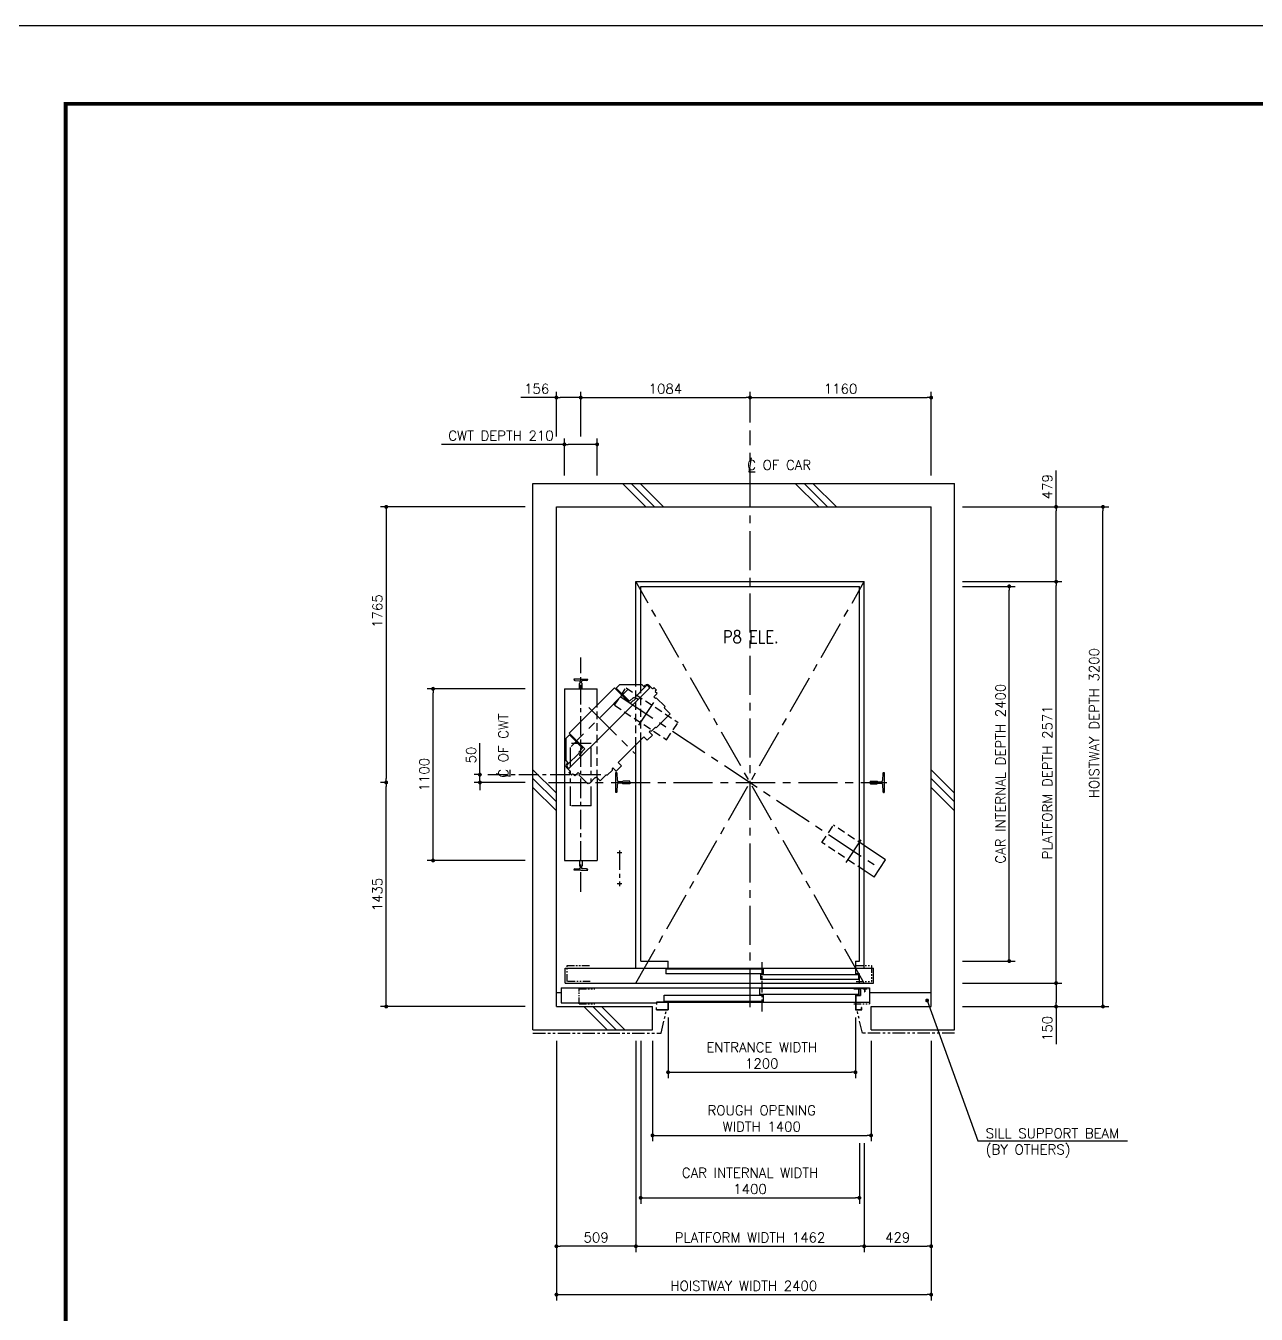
# Model space of a CAD drawing. Header units: millimetres. Extents: x -106996 to 276536, y -21995 to 37993.
# Drawn here: x 244 to 8124, y -8251 to 0 of the extents above; entities that cross this region are included whole.
import ezdxf

# ---------------------------------------------------------------- set-up
doc = ezdxf.new("R2010")
doc.units = ezdxf.units.MM
doc.header["$LTSCALE"] = 100
for name, pattern in [('CENTERX2', [4, 2.5, -0.5, 0.5, -0.5]), ('DASHED', [0.75, 0.5, -0.25]), ('PHANTOM', [2.5, 1.25, -0.25, 0.25, -0.25, 0.25, -0.25]), ('PHANTOM2', [31.75, 15.875, -3.175, 3.175, -3.175, 3.175, -3.175])]:
    doc.linetypes.add(name, pattern=pattern)
doc.layers.get('0').update_dxf_attribs({"color": 3})
for name, color, linetype in [('BUILDING', 3, 'Continuous'), ('CAR', 6, 'Continuous'), ('CENTER-LINE', 7, 'CENTERX2'), ('CWT', 1, 'Continuous'), ('DIM', 2, 'Continuous'), ('DOOR', 7, 'Continuous'), ('FRAME', 5, 'Continuous'), ('OTHERS', 4, 'Continuous'), ('TEXT', 7, 'Continuous'), ('TRACTION-MACHINE', 2, 'Continuous'), ('W-DASHED-LINE', 111, 'PHANTOM2')]:
    doc.layers.add(name, color=color, linetype=linetype)
doc.styles.add('F1', font='romant.shx', dxfattribs={"width": 0.85})
doc.styles.get("Standard").update_dxf_attribs({"font": 'romans.shx', "bigfont": 'bigfont.shx'})
doc.dimstyles.new('1-50IN', dxfattribs={"dimscale": 25, "dimtxt": 2.5, "dimasz": 1, "dimexe": 1.5, "dimexo": 2, "dimgap": 1, "dimtad": 3, "dimdsep": 46, "dimtxsty": 'Standard', "dimblk1": 'DOT', "dimblk2": 'DOT', "dimsah": 1, "dimcen": 0.09, "dimclrd": 256, "dimclre": 256, "dimclrt": 256, "dimadec": 0, "dimazin": 0, "dimtfac": 1, "dimtmove": 0, "dimatfit": 3, "dimldrblk": 'DOT', "dimfxl": 0, "dimtolj": 1, "dimtzin": 0, "dimarcsym": 0})

# ---------------------------------------------------------------- blocks, each defined once
blk = doc.blocks.new('DOOR_2S_JJ1200W')
at = {"layer": 'CAR'}
for p, q in [((-1200, -45), (-1200, 0)), ((0, 0), (0, -45))]:
    blk.add_line(p, q, dxfattribs=at)
at = {"layer": 'CENTER-LINE', "ltscale": 0.3}
blk.add_line((-600, -6.9), (-600, -324.4), dxfattribs=at)
at = {"layer": 'DOOR'}
for p, q in [((-1860, -45), (115, -45)), ((-1860, -141), (-1860, -45)), ((-1215, -49), (-590, -49)), ((-1215, -49), (-1215, -81)), ((-1215, -49), (-1215, -81)), ((-590, -81), (-1215, -81)), ((-590, -49), (-590, -81)), ((0, -45), (0, -81)), ((25, -81), (0, -81)), ((25, -141), (25, -81)), ((115, -141), (115, -45)), ((-1860, -141), (115, -141)), ((-605, -85), (20, -85)), ((-605, -117), (-605, -85)), ((20, -117), (-605, -117)), ((20, -85), (20, -117)), ((-1885, -171), (-1885, -267)), ((-1885, -171), (90, -171)), ((-1225, -218), (-590, -218)), ((-1225, -258), (-1225, -218)), ((-615, -174), (-615, -214)), ((-615, -174), (20, -174)), ((20, -214), (-615, -214)), ((-590, -218), (-590, -258)), ((20, -174), (20, -214)), ((90, -171), (90, -262)), ((-1885, -267), (-1275, -267)), ((-590, -258), (-1225, -258)), ((-1200, -262), (60, -262)), ((-1200, -262), (90, -262))]:
    blk.add_line(p, q, dxfattribs=at)
at = {"layer": 'OTHERS'}
for p, q in [((0, -218), (30, -218)), ((0, -218), (0, -312)), ((1.6, -219.6), (31.6, -219.6)), ((1.6, -219.6), (1.6, -310.4)), ((30, -171), (30, -218)), ((30, -171), (60, -171)), ((31.6, -172.6), (31.6, -219.6)), ((31.6, -172.6), (58.4, -172.6)), ((58.4, -172.6), (58.4, -196)), ((58.4, -196), (60, -196)), ((60, -171), (60, -196)), ((-1275, -262), (-1275, -277)), ((-1275, -262), (-1200, -262)), ((-1273.4, -277), (-1275, -277)), ((-1275, -312), (-1275, -297)), ((-1273.4, -297), (-1275, -297)), ((-1275, -312), (-1200, -312)), ((-1275, -312), (-1200, -312)), ((-1200, -262), (-1274.8, -262)), ((-1273.4, -263.6), (-1273.4, -277)), ((-1201.6, -263.6), (-1273.4, -263.6)), ((-1273.4, -310.4), (-1273.4, -297)), ((-1273.4, -310.4), (-1201.6, -310.4)), ((-1201.6, -263.6), (-1201.6, -310.4)), ((-1200, -262), (-1200, -312)), ((0, -312), (40, -312)), ((1.6, -310.4), (38.4, -310.4)), ((38.4, -310.4), (38.4, -297)), ((40, -297), (38.4, -297)), ((40, -312), (40, -297)), ((40, -312), (40, -310.4))]:
    blk.add_line(p, q, dxfattribs=at)
at = {"layer": 'W-DASHED-LINE', "ltscale": 0.03}
for p, q in [((-1847, -27.5), (-1699, -27.5)), ((-1847, -131), (-1847, -27.5)), ((5, -27.5), (102, -27.5)), ((102, -27.5), (102, -131)), ((-1699, -131), (-1847, -131)), ((5, -131), (102, -131)), ((-1770, -178), (-1668.5, -178)), ((-10, -178), (90, -178)), ((-1770, -273), (-1668.5, -273)), ((-10, -273), (90, -273))]:
    blk.add_line(p, q, dxfattribs=at)
at = {"layer": 'W-DASHED-LINE', "ltscale": 0.025}
for p, q in [((-1770, -273), (-1770, -178)), ((90, -178), (90, -273))]:
    blk.add_line(p, q, dxfattribs=at)
blk = doc.blocks.new('RAIL3')
at = {"layer": 'OTHERS'}
for p, q in [((-84.8, 63.5), (-88.9, 63.5)), ((-88.9, -63.5), (-88.9, 63.5)), ((-78.2, 11.6), (-80.8, 59.7)), ((-49.1, 5), (-71.2, 5)), ((-0.8, 7.9), (-44.5, 7.9)), ((0, 7.1), (-0.8, 7.9)), ((0, -7.1), (0, 7.1)), ((0, -7.1), (0, 7.1)), ((-84.8, -63.5), (-88.9, -63.5)), ((-80.8, -59.7), (-78.2, -11.6)), ((-49.1, -5), (-71.2, -5)), ((-29.9, -7.9), (-44.5, -7.9)), ((-0.8, -7.9), (-29.9, -7.9)), ((0, -7.1), (-0.8, -7.9))]:
    blk.add_line(p, q, dxfattribs=at)
for centre, radius, start, end in [((-84.8, 59.5), 4, 3.13101, 90), ((-71.2, 12), 7, 183.13101, 270), ((-49.1, 10), 5, 270, 325.29289), ((-49.1, 10), 5, 325.29289, 335.66947), ((-84.8, -59.5), 4, 270, 356.86899), ((-71.2, -12), 7, 90, 176.86899), ((-49.1, -10), 5, 24.33053, 90)]:
    blk.add_arc(centre, radius, start, end, dxfattribs=at)
blk = doc.blocks.new('GOV')
at = {"layer": 'OTHERS', "linetype": 'CENTERX2', "ltscale": 0.5}
for p, q in [((15, 0), (-15, 0)), ((0, 15), (0, -215)), ((15, -200), (-15, -200))]:
    blk.add_line(p, q, dxfattribs=at)
for centre in [(0, 0), (0, -200)]:
    blk.add_circle(centre, 3, dxfattribs=at)
blk = doc.blocks.new('CWT_A02_L')
at = {"layer": 'CWT', "linetype": 'Continuous'}
for p, q in [((-105, 550), (-105, -550)), ((-105, 550), (105, 550)), ((105, -19.6), (105, -550)), ((-105, -550), (105, -550))]:
    blk.add_line(p, q, dxfattribs=at)
at = {"layer": 'CWT'}
blk.add_line((105, 446), (105, 550), dxfattribs=at)
at = {"layer": 'CWT', "linetype": 'DASHED'}
blk.add_line((104.9, -19.5), (105, 446), dxfattribs=at)
at = {"layer": 'CWT', "linetype": 'PHANTOM'}
for p, q in [((-66.5, -200), (-66.5, 200)), ((66.5, 200), (-66.5, 200)), ((66.5, -200), (66.5, 200)), ((66.5, -200), (-66.5, -200))]:
    blk.add_line(p, q, dxfattribs=at)
at = {"layer": 'OTHERS'}
for p, q in [((0, 612), (-44.5, 612)), ((-44.5, 612), (-44.5, 611.5)), ((-37.1, 603.5), (-8.6, 601.3)), ((-7.9, 583.4), (-4, 587.3)), ((-7.9, 551), (-7.9, 583.4)), ((-4, 587.3), (-4, 596.3)), ((0, 612), (44.5, 612)), ((4, 587.3), (4, 596.3)), ((7.9, 583.4), (4, 587.3)), ((7.9, 551), (7.9, 583.4)), ((37.1, 603.5), (8.6, 601.3)), ((44.5, 612), (44.5, 611.5)), ((-7.9, 551), (-6.9, 550)), ((0, 550), (-6.9, 550)), ((0, 550), (6.9, 550)), ((7.9, 551), (6.9, 550)), ((-7.9, -551), (-6.9, -550)), ((-7.9, -551), (-7.9, -583.4)), ((0, -550), (-6.9, -550)), ((0, -550), (6.9, -550)), ((7.9, -551), (6.9, -550)), ((7.9, -551), (7.9, -583.4)), ((-44.5, -612), (-44.5, -611.5)), ((0, -612), (-44.5, -612)), ((-37.1, -603.5), (-8.6, -601.3)), ((-7.9, -583.4), (-4, -587.3)), ((-4, -587.3), (-4, -596.3)), ((0, -612), (44.5, -612)), ((7.9, -583.4), (4, -587.3)), ((4, -587.3), (4, -596.3)), ((37.1, -603.5), (8.6, -601.3)), ((44.5, -612), (44.5, -611.5))]:
    blk.add_line(p, q, dxfattribs=at)
for centre, radius, start, end in [((-36.5, 611.5), 8, 180, 265.48231), ((-9, 596.3), 5, 0, 85.48231), ((9, 596.3), 5, 94.51769, 180), ((36.5, 611.5), 8, 274.51769, 0), ((-36.5, -611.5), 8, 94.51769, 180), ((-9, -596.3), 5, 274.51769, 0), ((9, -596.3), 5, 180, 265.48231), ((36.5, -611.5), 8, 0, 85.48231)]:
    blk.add_arc(centre, radius, start, end, dxfattribs=at)
at = {"layer": 'TRACTION-MACHINE'}
for p, q in [((215.2, 556.2), (-74.7, 266.3)), ((183.7, 297.7), (442.9, 556.9)), ((215.2, 556.2), (316.3, 455.1)), ((250, 577.6), (226.8, 554.4)), ((311.7, 469.6), (226.8, 554.4)), ((250, 577.6), (391.4, 577.6)), ((341, 490.4), (418.8, 568.2)), ((391.4, 577.6), (405.6, 563.4)), ((405.6, 563.4), (414.6, 572.4)), ((442.9, 556.9), (431.5, 568.2)), ((458.4, 549.8), (435.8, 572.4)), ((458.4, 549.8), (460, 551.4)), ((461.6, 549.8), (460, 551.4)), ((461.6, 549.8), (463.7, 552)), ((468.5, 557), (463.6, 552.1)), ((463.7, 552), (463.6, 552.1)), ((488.8, 519.4), (467.3, 497.8)), ((467.3, 497.8), (477.9, 487.2)), ((470.6, 556.5), (468.5, 557)), ((470.6, 556.5), (483.4, 543.6)), ((476.8, 534.6), (479, 536.8)), ((478.4, 533.1), (476.8, 534.6)), ((476.8, 531.4), (478.4, 533.1)), ((488.8, 519.4), (476.8, 531.4)), ((479.1, 536.6), (479, 536.8)), ((484, 541.5), (479.1, 536.6)), ((483.4, 543.6), (484, 541.5)), ((311.7, 469.6), (336.8, 494.7)), ((316.3, 455.1), (336.1, 474.9)), ((336.1, 474.9), (338.2, 472.7)), ((341, 490.4), (336.8, 494.7)), ((355.2, 489.7), (338.2, 472.7)), ((355.2, 489.7), (356.6, 489.7)), ((356.6, 489.7), (366.1, 480.2)), ((477.9, 487.2), (483.5, 492.9)), ((483.5, 492.9), (540.1, 436.3)), ((534.4, 430.7), (540.1, 436.3)), ((534.4, 430.7), (538.7, 426.4)), ((538.7, 426.4), (537, 424.8)), ((571.9, 389.9), (537, 424.8)), ((571.9, 389.9), (482.4, 300.4)), ((-73, 254.6), (-96.1, 231.4)), ((183.7, 297.7), (-75.5, 38.6)), ((-74.7, 266.3), (26.4, 165.1)), ((-73, 254.6), (11.9, 169.7)), ((459.5, 253.9), (425.5, 219.9)), ((444.6, 281.5), (438.3, 275.1)), ((438.3, 275.1), (459.5, 253.9)), ((444.6, 281.5), (454.5, 281.5)), ((477.9, 304.9), (454.5, 281.5)), ((477.9, 304.9), (482.4, 300.4)), ((-96.1, 231.4), (-96.1, 90)), ((11.9, 169.7), (-13.2, 144.6)), ((26.4, 165.1), (6.6, 145.3)), ((404.3, 241.2), (240.3, 77.1)), ((404.3, 241.2), (425.5, 219.9)), ((-96.1, 90), (-82, 75.9)), ((-9, 140.4), (-86.8, 62.6)), ((-9, 140.4), (-13.2, 144.6)), ((-8.3, 126.3), (8.7, 143.2)), ((-8.3, 126.3), (-8.3, 124.8)), ((-8.3, 124.8), (1.3, 115.3)), ((6.6, 145.3), (8.7, 143.2)), ((-82, 75.9), (-91, 66.9)), ((-68.4, 23), (-91, 45.6)), ((-75.5, 38.6), (-86.8, 49.9)), ((-75.6, 12.9), (-70.7, 17.8)), ((-75, 10.9), (-75.6, 12.9)), ((-75, 10.9), (-62.2, -2)), ((-70.5, 17.7), (-70.7, 17.8)), ((-68.4, 19.8), (-70.5, 17.7)), ((-68.4, 23), (-70, 21.4)), ((-68.4, 19.8), (-70, 21.4)), ((-60.1, -2.6), (-55.2, 2.3)), ((-53.2, 4.6), (-55.3, 2.5)), ((-51.6, 3), (-53.2, 4.6)), ((-50, 4.6), (-51.6, 3)), ((-38, -7.4), (-50, 4.6)), ((-38, -7.4), (-16.4, 14.2)), ((-16.4, 14.2), (-5.8, 3.6)), ((-5.8, 3.6), (-11.5, -2.1)), ((200, 26.9), (171.7, -1.4)), ((206.3, 43.2), (200, 36.8)), ((200, 36.8), (200, 26.9)), ((206.3, 43.2), (227.5, 22)), ((261.5, 55.9), (227.5, 22)), ((240.3, 77.1), (261.5, 55.9)), ((-62.2, -2), (-60.1, -2.6)), ((45.1, -58.7), (-11.5, -2.1)), ((50.8, -53), (45.1, -58.7)), ((50.8, -53), (55, -57.2)), ((55, -57.2), (93.2, -19)), ((92.8, -19.5), (93.2, -19)), ((93.2, -19), (93.7, -18.6)), ((93.7, -18.6), (94.3, -18.3)), ((94.3, -18.3), (94.8, -18)), ((94.8, -18), (95.4, -17.7)), ((95.4, -17.7), (96, -17.4)), ((96, -17.4), (96.6, -17.2)), ((96.6, -17.2), (97.3, -17.1)), ((97.3, -17.1), (97.9, -17)), ((97.9, -17), (98.6, -17)), ((98.6, -17), (99.2, -17)), ((99.2, -17), (99.9, -17)), ((99.9, -17), (100.5, -17.1)), ((100.5, -17.1), (101.1, -17.3)), ((101.1, -17.3), (101.7, -17.5)), ((101.7, -17.5), (102.3, -17.7)), ((102.3, -17.7), (102.9, -18)), ((102.9, -18), (103.5, -18.3)), ((103.5, -18.3), (104, -18.7)), ((104, -18.7), (104.5, -19.1)), ((104.5, -19.1), (104.9, -19.5)), ((104.9, -19.5), (124.3, -38.9)), ((161.8, -1.4), (124.3, -38.9)), ((161.8, -1.4), (171.7, -1.4))]:
    blk.add_line(p, q, dxfattribs=at)
at = {"layer": 'TRACTION-MACHINE', "linetype": 'CENTERX2'}
for p, q in [((300, 543.5), (-62, 181.4)), ((51.3, 430.2), (345.3, 136.1))]:
    blk.add_line(p, q, dxfattribs=at)
at = {"layer": 'TRACTION-MACHINE'}
for centre, radius, start, end in [((425.2, 561.8), 15, 45, 135), ((425.2, 561.8), 9, 45, 135), ((-80.4, 56.3), 15, 135, 225), ((-80.4, 56.3), 9, 135, 225)]:
    blk.add_arc(centre, radius, start, end, dxfattribs=at)
blk = doc.blocks.new('CL_CAR')
at = {"layer": 'DIM'}
for p, q in [((7.8, 89), (-7.8, 0)), ((-7.8, 0), (32, 0))]:
    blk.add_line(p, q, dxfattribs=at)
at = {"layer": 'DIM', "insert": (-18.6, 12.6), "char_height": 62.5, "attachment_point": 7}
blk.add_mtext('C OF CAR', dxfattribs=at)
blk = doc.blocks.new('CL_CWT')
at = {"layer": 'DIM'}
for p, q in [((-89, 6.7), (0, -9)), ((0, -9), (0, 30.9))]:
    blk.add_line(p, q, dxfattribs=at)
at = {"layer": 'DIM', "insert": (-12.6, -19.8), "char_height": 62.5, "attachment_point": 7, "rotation": 90}
blk.add_mtext('C OF CWT', dxfattribs=at)
blk = doc.blocks.new('_DOT')
at = {"color": 0, "linetype": 'ByBlock'}
blk.add_line((-0.5, 0), (-1, 0), dxfattribs=at)
at = {"color": 0, "linetype": 'ByBlock', "const_width": 0.5}
blk.add_lwpolyline([(-0.25, 0, 1), (0.25, 0, 1)], format="xyb", close=True, dxfattribs=at)
blk = doc.blocks.new('*D193')
at = {"layer": 'DEFPOINTS', "color": 0, "transparency": 16777216}
for p in [(4357.5, -6301.9), (5557.5, -6301.9), (5557.5, -6701.9)]:
    blk.add_point(p, dxfattribs=at)
at = {"layer": 'DIM', "lineweight": -2, "transparency": 16777216}
for p, q in [((4357.5, -6351.9), (4357.5, -6739.4)), ((5557.5, -6351.9), (5557.5, -6739.4)), ((4382.5, -6701.9), (5532.5, -6701.9))]:
    blk.add_line(p, q, dxfattribs=at)
at = {"layer": 'DIM', "lineweight": -2, "transparency": 16777216, "xscale": 25, "yscale": 25, "zscale": 25, "rotation": 180}
blk.add_blockref('_DOT', (4357.5, -6701.9), dxfattribs=at)
at = {"layer": 'DIM', "lineweight": -2, "transparency": 16777216, "xscale": 25, "yscale": 25, "zscale": 25}
blk.add_blockref('_DOT', (5557.5, -6701.9), dxfattribs=at)
at = {"layer": 'DIM', "transparency": 16777216, "insert": (4957.5, -6593.6), "char_height": 62.5, "attachment_point": 5}
blk.add_mtext('\\A1;ENTRANCE WIDTH\\P1200', dxfattribs=at)
blk = doc.blocks.new('*D194')
at = {"layer": 'DEFPOINTS', "color": 0, "transparency": 16777216}
for p in [(4257.5, -6450.9), (5657.5, -6450.9), (5657.5, -7105.9)]:
    blk.add_point(p, dxfattribs=at)
at = {"layer": 'DIM', "lineweight": -2, "transparency": 16777216}
for p, q in [((4257.5, -6500.9), (4257.5, -7143.4)), ((5657.5, -6500.9), (5657.5, -7143.4)), ((4282.5, -7105.9), (5632.5, -7105.9))]:
    blk.add_line(p, q, dxfattribs=at)
at = {"layer": 'DIM', "lineweight": -2, "transparency": 16777216, "xscale": 25, "yscale": 25, "zscale": 25, "rotation": 180}
blk.add_blockref('_DOT', (4257.5, -7105.9), dxfattribs=at)
at = {"layer": 'DIM', "lineweight": -2, "transparency": 16777216, "xscale": 25, "yscale": 25, "zscale": 25}
blk.add_blockref('_DOT', (5657.5, -7105.9), dxfattribs=at)
at = {"layer": 'DIM', "transparency": 16777216, "insert": (4957.5, -6997.6), "char_height": 62.5, "attachment_point": 5}
blk.add_mtext('\\A1;ROUGH OPENING\\PWIDTH 1400', dxfattribs=at)
blk = doc.blocks.new('*D195')
at = {"layer": 'DEFPOINTS', "color": 0, "transparency": 16777216}
for p in [(4182.5, -6450.9), (5582.5, -7105.9), (5582.5, -7505.9)]:
    blk.add_point(p, dxfattribs=at)
at = {"layer": 'DIM', "lineweight": -2, "transparency": 16777216}
for p, q in [((4182.5, -6500.9), (4182.5, -7543.4)), ((5582.5, -7155.9), (5582.5, -7543.4)), ((4207.5, -7505.9), (5557.5, -7505.9))]:
    blk.add_line(p, q, dxfattribs=at)
at = {"layer": 'DIM', "lineweight": -2, "transparency": 16777216, "xscale": 25, "yscale": 25, "zscale": 25, "rotation": 180}
blk.add_blockref('_DOT', (4182.5, -7505.9), dxfattribs=at)
at = {"layer": 'DIM', "lineweight": -2, "transparency": 16777216, "xscale": 25, "yscale": 25, "zscale": 25}
blk.add_blockref('_DOT', (5582.5, -7505.9), dxfattribs=at)
at = {"layer": 'DIM', "transparency": 16777216, "insert": (4882.5, -7397.6), "char_height": 62.5, "attachment_point": 5}
blk.add_mtext('\\A1;CAR INTERNAL WIDTH\\P1400', dxfattribs=at)
blk = doc.blocks.new('*D196')
at = {"layer": 'DEFPOINTS', "color": 0, "transparency": 16777216}
for p in [(4151.5, -6450.9), (5613.5, -7105.9), (5613.5, -7815.9)]:
    blk.add_point(p, dxfattribs=at)
at = {"layer": 'DIM', "lineweight": -2, "transparency": 16777216}
for p, q in [((4151.5, -6500.9), (4151.5, -7853.4)), ((5613.5, -7155.9), (5613.5, -7853.4)), ((4176.5, -7815.9), (5588.5, -7815.9))]:
    blk.add_line(p, q, dxfattribs=at)
at = {"layer": 'DIM', "lineweight": -2, "transparency": 16777216, "xscale": 25, "yscale": 25, "zscale": 25, "rotation": 180}
blk.add_blockref('_DOT', (4151.5, -7815.9), dxfattribs=at)
at = {"layer": 'DIM', "lineweight": -2, "transparency": 16777216, "xscale": 25, "yscale": 25, "zscale": 25}
blk.add_blockref('_DOT', (5613.5, -7815.9), dxfattribs=at)
at = {"layer": 'DIM', "transparency": 16777216, "insert": (4882.5, -7759.7), "char_height": 62.5, "attachment_point": 5}
blk.add_mtext('\\A1;PLATFORM WIDTH 1462', dxfattribs=at)
blk = doc.blocks.new('*D197')
at = {"layer": 'DEFPOINTS', "color": 0, "transparency": 16777216}
for p in [(3642.5, -6450.9), (6042.5, -6450.9), (6042.5, -8125.9)]:
    blk.add_point(p, dxfattribs=at)
at = {"layer": 'DIM', "lineweight": -2, "transparency": 16777216}
for p, q in [((3642.5, -6500.9), (3642.5, -8163.4)), ((6042.5, -6500.9), (6042.5, -8163.4)), ((3667.5, -8125.9), (6017.5, -8125.9))]:
    blk.add_line(p, q, dxfattribs=at)
at = {"layer": 'DIM', "lineweight": -2, "transparency": 16777216, "xscale": 25, "yscale": 25, "zscale": 25, "rotation": 180}
blk.add_blockref('_DOT', (3642.5, -8125.9), dxfattribs=at)
at = {"layer": 'DIM', "lineweight": -2, "transparency": 16777216, "xscale": 25, "yscale": 25, "zscale": 25}
blk.add_blockref('_DOT', (6042.5, -8125.9), dxfattribs=at)
at = {"layer": 'DIM', "transparency": 16777216, "insert": (4842.5, -8069.7), "char_height": 62.5, "attachment_point": 5}
blk.add_mtext('\\A1;HOISTWAY WIDTH 2400', dxfattribs=at)
blk = doc.blocks.new('*D198')
at = {"layer": 'DEFPOINTS', "color": 0, "transparency": 16777216}
for p in [(3642.5, -6450.9), (4151.5, -6450.9), (3642.5, -7815.9)]:
    blk.add_point(p, dxfattribs=at)
at = {"layer": 'DIM', "lineweight": -2, "transparency": 16777216}
for p, q in [((3642.5, -6500.9), (3642.5, -7853.4)), ((4151.5, -6500.9), (4151.5, -7853.4)), ((4126.5, -7815.9), (3667.5, -7815.9))]:
    blk.add_line(p, q, dxfattribs=at)
at = {"layer": 'DIM', "lineweight": -2, "transparency": 16777216, "xscale": 25, "yscale": 25, "zscale": 25, "rotation": 180}
blk.add_blockref('_DOT', (3642.5, -7815.9), dxfattribs=at)
at = {"layer": 'DIM', "lineweight": -2, "transparency": 16777216, "xscale": 25, "yscale": 25, "zscale": 25}
blk.add_blockref('_DOT', (4151.5, -7815.9), dxfattribs=at)
at = {"layer": 'DIM', "transparency": 16777216, "insert": (3897, -7759.7), "char_height": 62.5, "attachment_point": 5}
blk.add_mtext('\\A1;509', dxfattribs=at)
blk = doc.blocks.new('*D199')
at = {"layer": 'DEFPOINTS', "color": 0, "transparency": 16777216}
for p in [(6042.5, -6450.9), (5613.5, -7105.9), (6042.5, -7815.9)]:
    blk.add_point(p, dxfattribs=at)
at = {"layer": 'DIM', "lineweight": -2, "transparency": 16777216}
for p, q in [((6042.5, -6500.9), (6042.5, -7853.4)), ((5613.5, -7155.9), (5613.5, -7853.4)), ((5638.5, -7815.9), (6017.5, -7815.9))]:
    blk.add_line(p, q, dxfattribs=at)
at = {"layer": 'DIM', "lineweight": -2, "transparency": 16777216, "xscale": 25, "yscale": 25, "zscale": 25, "rotation": 180}
blk.add_blockref('_DOT', (5613.5, -7815.9), dxfattribs=at)
at = {"layer": 'DIM', "lineweight": -2, "transparency": 16777216, "xscale": 25, "yscale": 25, "zscale": 25}
blk.add_blockref('_DOT', (6042.5, -7815.9), dxfattribs=at)
at = {"layer": 'DIM', "transparency": 16777216, "insert": (5828, -7759.7), "char_height": 62.5, "attachment_point": 5}
blk.add_mtext('\\A1;429', dxfattribs=at)
blk = doc.blocks.new('*D200')
at = {"layer": 'DEFPOINTS', "color": 0, "transparency": 16777216}
for p in [(3152.5, -4795.9), (3202.5, -4795.9), (3492.5, -4845.9)]:
    blk.add_point(p, dxfattribs=at)
at = {"layer": 'DIM', "lineweight": -2, "transparency": 16777216}
for p, q in [((3152.5, -4770.9), (3152.5, -4594.7)), ((3152.5, -4795.9), (3115, -4795.9)), ((3442.5, -4845.9), (3115, -4845.9)), ((3152.5, -4845.9), (3152.5, -4795.9)), ((3152.5, -4870.9), (3152.5, -4895.9))]:
    blk.add_line(p, q, dxfattribs=at)
at = {"layer": 'DIM', "lineweight": -2, "transparency": 16777216, "xscale": 25, "yscale": 25, "zscale": 25}
for p, rotation in [((3152.5, -4795.9), 270), ((3152.5, -4845.9), 90)]:
    blk.add_blockref('_DOT', p, dxfattribs=dict(at, rotation=rotation))
at = {"layer": 'DIM', "transparency": 16777216, "insert": (3096.3, -4670.3), "char_height": 62.5, "attachment_point": 5, "rotation": 90}
blk.add_mtext('\\A1;50', dxfattribs=at)
blk = doc.blocks.new('*D201')
at = {"layer": 'DEFPOINTS', "color": 0, "transparency": 16777216}
for p in [(2852.5, -4245.9), (3492.5, -4245.9), (3492.5, -5345.9)]:
    blk.add_point(p, dxfattribs=at)
at = {"layer": 'DIM', "lineweight": -2, "transparency": 16777216}
for p, q in [((3442.5, -4245.9), (2815, -4245.9)), ((2852.5, -5320.9), (2852.5, -4270.9)), ((3442.5, -5345.9), (2815, -5345.9))]:
    blk.add_line(p, q, dxfattribs=at)
at = {"layer": 'DIM', "lineweight": -2, "transparency": 16777216, "xscale": 25, "yscale": 25, "zscale": 25}
for p, rotation in [((2852.5, -4245.9), 90), ((2852.5, -5345.9), 270)]:
    blk.add_blockref('_DOT', p, dxfattribs=dict(at, rotation=rotation))
at = {"layer": 'DIM', "transparency": 16777216, "insert": (2796.3, -4795.9), "char_height": 62.5, "attachment_point": 5, "rotation": 90}
blk.add_mtext('\\A1;1100', dxfattribs=at)
blk = doc.blocks.new('*D202')
at = {"layer": 'DEFPOINTS', "color": 0, "transparency": 16777216}
for p in [(2552.5, -4845.9), (2602.5, -4845.9), (3492.5, -6280.9)]:
    blk.add_point(p, dxfattribs=at)
at = {"layer": 'DIM', "lineweight": -2, "transparency": 16777216}
for p, q in [((2552.5, -4845.9), (2515, -4845.9)), ((2552.5, -6255.9), (2552.5, -4870.9)), ((3442.5, -6280.9), (2515, -6280.9))]:
    blk.add_line(p, q, dxfattribs=at)
at = {"layer": 'DIM', "lineweight": -2, "transparency": 16777216, "xscale": 25, "yscale": 25, "zscale": 25}
for p, rotation in [((2552.5, -4845.9), 90), ((2552.5, -6280.9), 270)]:
    blk.add_blockref('_DOT', p, dxfattribs=dict(at, rotation=rotation))
at = {"layer": 'DIM', "transparency": 16777216, "insert": (2496.3, -5563.4), "char_height": 62.5, "attachment_point": 5, "rotation": 90}
blk.add_mtext('\\A1;1435', dxfattribs=at)
blk = doc.blocks.new('*D203')
at = {"layer": 'DEFPOINTS', "color": 0, "transparency": 16777216}
for p in [(3492.5, -3080.9), (2552.5, -4845.9), (2602.5, -4845.9)]:
    blk.add_point(p, dxfattribs=at)
at = {"layer": 'DIM', "lineweight": -2, "transparency": 16777216}
for p, q in [((3442.5, -3080.9), (2515, -3080.9)), ((2552.5, -3105.9), (2552.5, -4820.9)), ((2552.5, -4845.9), (2515, -4845.9))]:
    blk.add_line(p, q, dxfattribs=at)
at = {"layer": 'DIM', "lineweight": -2, "transparency": 16777216, "xscale": 25, "yscale": 25, "zscale": 25}
for p, rotation in [((2552.5, -3080.9), 90), ((2552.5, -4845.9), 270)]:
    blk.add_blockref('_DOT', p, dxfattribs=dict(at, rotation=rotation))
at = {"layer": 'DIM', "transparency": 16777216, "insert": (2496.3, -3748.4), "char_height": 62.5, "attachment_point": 5, "rotation": 90}
blk.add_mtext('\\A1;1765', dxfattribs=at)
blk = doc.blocks.new('*D204')
at = {"layer": 'DEFPOINTS', "color": 0, "transparency": 16777216}
for p in [(3642.5, -2380.9), (3642.5, -2680.9), (3798.5, -2680.9)]:
    blk.add_point(p, dxfattribs=at)
at = {"layer": 'DIM', "lineweight": -2, "transparency": 16777216}
for p, q in [((3642.5, -2380.9), (3415.7, -2380.9)), ((3642.5, -2630.9), (3642.5, -2343.4)), ((3773.5, -2380.9), (3667.5, -2380.9)), ((3798.5, -2630.9), (3798.5, -2343.4))]:
    blk.add_line(p, q, dxfattribs=at)
at = {"layer": 'DIM', "lineweight": -2, "transparency": 16777216, "xscale": 25, "yscale": 25, "zscale": 25, "rotation": 180}
blk.add_blockref('_DOT', (3642.5, -2380.9), dxfattribs=at)
at = {"layer": 'DIM', "lineweight": -2, "transparency": 16777216, "xscale": 25, "yscale": 25, "zscale": 25}
blk.add_blockref('_DOT', (3798.5, -2380.9), dxfattribs=at)
at = {"layer": 'DIM', "transparency": 16777216, "insert": (3516.6, -2324.7), "char_height": 62.5, "attachment_point": 5}
blk.add_mtext('\\A1;156', dxfattribs=at)
blk = doc.blocks.new('*D205')
at = {"layer": 'DEFPOINTS', "color": 0, "transparency": 16777216}
for p in [(4882.5, -2380.9), (4882.5, -2591.4), (3798.5, -2680.9)]:
    blk.add_point(p, dxfattribs=at)
at = {"layer": 'DIM', "lineweight": -2, "transparency": 16777216}
for p, q in [((3798.5, -2630.9), (3798.5, -2343.4)), ((3823.5, -2380.9), (4857.5, -2380.9)), ((4882.5, -2541.4), (4882.5, -2343.4))]:
    blk.add_line(p, q, dxfattribs=at)
at = {"layer": 'DIM', "lineweight": -2, "transparency": 16777216, "xscale": 25, "yscale": 25, "zscale": 25, "rotation": 180}
blk.add_blockref('_DOT', (3798.5, -2380.9), dxfattribs=at)
at = {"layer": 'DIM', "lineweight": -2, "transparency": 16777216, "xscale": 25, "yscale": 25, "zscale": 25}
blk.add_blockref('_DOT', (4882.5, -2380.9), dxfattribs=at)
at = {"layer": 'DIM', "transparency": 16777216, "insert": (4340.5, -2324.7), "char_height": 62.5, "attachment_point": 5}
blk.add_mtext('\\A1;1084', dxfattribs=at)
blk = doc.blocks.new('*D206')
at = {"layer": 'DEFPOINTS', "color": 0, "transparency": 16777216}
for p in [(6042.5, -2380.9), (4882.5, -2591.4), (6042.5, -2930.9)]:
    blk.add_point(p, dxfattribs=at)
at = {"layer": 'DIM', "lineweight": -2, "transparency": 16777216}
for p, q in [((4882.5, -2541.4), (4882.5, -2343.4)), ((4907.5, -2380.9), (6017.5, -2380.9)), ((6042.5, -2880.9), (6042.5, -2343.4))]:
    blk.add_line(p, q, dxfattribs=at)
at = {"layer": 'DIM', "lineweight": -2, "transparency": 16777216, "xscale": 25, "yscale": 25, "zscale": 25, "rotation": 180}
blk.add_blockref('_DOT', (4882.5, -2380.9), dxfattribs=at)
at = {"layer": 'DIM', "lineweight": -2, "transparency": 16777216, "xscale": 25, "yscale": 25, "zscale": 25}
blk.add_blockref('_DOT', (6042.5, -2380.9), dxfattribs=at)
at = {"layer": 'DIM', "transparency": 16777216, "insert": (5462.5, -2324.7), "char_height": 62.5, "attachment_point": 5}
blk.add_mtext('\\A1;1160', dxfattribs=at)
blk = doc.blocks.new('*D207')
at = {"layer": 'DEFPOINTS', "color": 0, "transparency": 16777216}
for p in [(3693.5, -2680.9), (3693.5, -2930.9), (3903.5, -2930.9)]:
    blk.add_point(p, dxfattribs=at)
at = {"layer": 'DIM', "lineweight": -2, "transparency": 16777216}
for p, q in [((3693.5, -2680.9), (2906.6, -2680.9)), ((3693.5, -2880.9), (3693.5, -2643.4)), ((3878.5, -2680.9), (3718.5, -2680.9)), ((3903.5, -2880.9), (3903.5, -2643.4))]:
    blk.add_line(p, q, dxfattribs=at)
at = {"layer": 'DIM', "lineweight": -2, "transparency": 16777216, "xscale": 25, "yscale": 25, "zscale": 25, "rotation": 180}
blk.add_blockref('_DOT', (3693.5, -2680.9), dxfattribs=at)
at = {"layer": 'DIM', "lineweight": -2, "transparency": 16777216, "xscale": 25, "yscale": 25, "zscale": 25}
blk.add_blockref('_DOT', (3903.5, -2680.9), dxfattribs=at)
at = {"layer": 'DIM', "transparency": 16777216, "insert": (3287.5, -2624.7), "char_height": 62.5, "attachment_point": 5}
blk.add_mtext('\\A1;CWT DEPTH 210', dxfattribs=at)
blk = doc.blocks.new('*D208')
at = {"layer": 'DEFPOINTS', "color": 0, "transparency": 16777216}
for p in [(6192.5, -3589.9), (6542.5, -3589.9), (6192.5, -5989.9)]:
    blk.add_point(p, dxfattribs=at)
at = {"layer": 'DIM', "lineweight": -2, "transparency": 16777216}
for p, q in [((6242.5, -3589.9), (6580, -3589.9)), ((6542.5, -5964.9), (6542.5, -3614.9)), ((6242.5, -5989.9), (6580, -5989.9))]:
    blk.add_line(p, q, dxfattribs=at)
at = {"layer": 'DIM', "lineweight": -2, "transparency": 16777216, "xscale": 25, "yscale": 25, "zscale": 25}
for p, rotation in [((6542.5, -3589.9), 90), ((6542.5, -5989.9), 270)]:
    blk.add_blockref('_DOT', p, dxfattribs=dict(at, rotation=rotation))
at = {"layer": 'DIM', "transparency": 16777216, "insert": (6486.3, -4789.9), "char_height": 62.5, "attachment_point": 5, "rotation": 90}
blk.add_mtext('\\A1;CAR INTERNAL DEPTH 2400', dxfattribs=at)
blk = doc.blocks.new('*D209')
at = {"layer": 'DEFPOINTS', "color": 0, "transparency": 16777216}
for p in [(6192.5, -3559.9), (6842.5, -3559.9), (6192.5, -6130.9)]:
    blk.add_point(p, dxfattribs=at)
at = {"layer": 'DIM', "lineweight": -2, "transparency": 16777216}
for p, q in [((6242.5, -3559.9), (6880, -3559.9)), ((6842.5, -6105.9), (6842.5, -3584.9)), ((6242.5, -6130.9), (6880, -6130.9))]:
    blk.add_line(p, q, dxfattribs=at)
at = {"layer": 'DIM', "lineweight": -2, "transparency": 16777216, "xscale": 25, "yscale": 25, "zscale": 25}
for p, rotation in [((6842.5, -3559.9), 90), ((6842.5, -6130.9), 270)]:
    blk.add_blockref('_DOT', p, dxfattribs=dict(at, rotation=rotation))
at = {"layer": 'DIM', "transparency": 16777216, "insert": (6786.3, -4845.4), "char_height": 62.5, "attachment_point": 5, "rotation": 90}
blk.add_mtext('\\A1;PLATFORM DEPTH 2571', dxfattribs=at)
blk = doc.blocks.new('*D210')
at = {"layer": 'DEFPOINTS', "color": 0, "transparency": 16777216}
for p in [(6192.5, -3080.9), (7142.5, -3080.9), (6192.5, -6280.9)]:
    blk.add_point(p, dxfattribs=at)
at = {"layer": 'DIM', "lineweight": -2, "transparency": 16777216}
for p, q in [((6242.5, -3080.9), (7180, -3080.9)), ((7142.5, -6255.9), (7142.5, -3105.9)), ((6242.5, -6280.9), (7180, -6280.9))]:
    blk.add_line(p, q, dxfattribs=at)
at = {"layer": 'DIM', "lineweight": -2, "transparency": 16777216, "xscale": 25, "yscale": 25, "zscale": 25}
for p, rotation in [((7142.5, -3080.9), 90), ((7142.5, -6280.9), 270)]:
    blk.add_blockref('_DOT', p, dxfattribs=dict(at, rotation=rotation))
at = {"layer": 'DIM', "transparency": 16777216, "insert": (7086.3, -4465.9), "char_height": 62.5, "attachment_point": 5, "rotation": 90}
blk.add_mtext('\\A1;HOISTWAY DEPTH 3200', dxfattribs=at)
blk = doc.blocks.new('*D211')
at = {"layer": 'DEFPOINTS', "color": 0, "transparency": 16777216}
for p in [(6192.5, -6130.9), (6192.5, -6280.9), (6842.5, -6280.9)]:
    blk.add_point(p, dxfattribs=at)
at = {"layer": 'DIM', "lineweight": -2, "transparency": 16777216}
for p, q in [((6242.5, -6130.9), (6880, -6130.9)), ((6842.5, -6155.9), (6842.5, -6255.9)), ((6242.5, -6280.9), (6880, -6280.9)), ((6842.5, -6280.9), (6842.5, -6522.3))]:
    blk.add_line(p, q, dxfattribs=at)
at = {"layer": 'DIM', "lineweight": -2, "transparency": 16777216, "xscale": 25, "yscale": 25, "zscale": 25}
for p, rotation in [((6842.5, -6130.9), 90), ((6842.5, -6280.9), 270)]:
    blk.add_blockref('_DOT', p, dxfattribs=dict(at, rotation=rotation))
at = {"layer": 'DIM', "transparency": 16777216, "insert": (6786.3, -6421.4), "char_height": 62.5, "attachment_point": 5, "rotation": 90}
blk.add_mtext('\\A1;150', dxfattribs=at)
blk = doc.blocks.new('*D212')
at = {"layer": 'DEFPOINTS', "color": 0, "transparency": 16777216}
for p in [(6192.5, -3080.9), (6842.5, -3080.9), (6192.5, -3559.9)]:
    blk.add_point(p, dxfattribs=at)
at = {"layer": 'DIM', "lineweight": -2, "transparency": 16777216}
for p, q in [((6842.5, -3080.9), (6842.5, -2848.2)), ((6242.5, -3080.9), (6880, -3080.9)), ((6842.5, -3534.9), (6842.5, -3105.9)), ((6242.5, -3559.9), (6880, -3559.9))]:
    blk.add_line(p, q, dxfattribs=at)
at = {"layer": 'DIM', "lineweight": -2, "transparency": 16777216, "xscale": 25, "yscale": 25, "zscale": 25}
for p, rotation in [((6842.5, -3080.9), 90), ((6842.5, -3559.9), 270)]:
    blk.add_blockref('_DOT', p, dxfattribs=dict(at, rotation=rotation))
at = {"layer": 'DIM', "transparency": 16777216, "insert": (6786.3, -2952), "char_height": 62.5, "attachment_point": 5, "rotation": 90}
blk.add_mtext('\\A1;479', dxfattribs=at)

msp = doc.modelspace()

# ---------------------------------------------------------------- linework, layer by layer
at = {"layer": 'BUILDING'}
for p, q in [((3492.500004, -2930.9061301), (6192.500004, -2930.9061301)), ((3492.500004, -6430.9061301), (3492.500004, -2930.9061301)), ((4214.680004, -3080.9061301), (4064.680004, -2930.9061301)), ((4271.250004, -3080.9061301), (4121.250004, -2930.9061301)), ((4327.820004, -3080.9061301), (4177.820004, -2930.9061301)), ((5322.180004, -3080.9061301), (5172.180004, -2930.9061301)), ((5378.750004, -3080.9061301), (5228.750004, -2930.9061301)), ((5435.320004, -3080.9061301), (5285.320004, -2930.9061301)), ((6192.500004, -6430.9061301), (6192.500004, -2930.9061301)), ((3642.500004, -3080.9061301), (6042.500004, -3080.9061301)), ((3642.500004, -6280.9061301), (3642.500004, -3080.9061301)), ((6042.500004, -6280.9061301), (6042.500004, -3080.9061301)), ((3492.500004, -4764.3361301), (3642.500004, -4914.3361301)), ((6042.500004, -4764.3361301), (6192.500004, -4914.3361301)), ((3492.500004, -4820.9061301), (3642.500004, -4970.9061301)), ((6042.500004, -4820.9061301), (6192.500004, -4970.9061301)), ((3492.500004, -4877.4761301), (3642.500004, -5027.4761301)), ((6042.500004, -4877.4761301), (6192.500004, -5027.4761301)), ((3642.500004, -6190.9061301), (3672.500004, -6190.9061301)), ((5647.500004, -6190.9061301), (6042.500004, -6190.9061301)), ((3642.500004, -6280.9061301), (4257.500004, -6280.9061301)), ((3968.430004, -6430.9061301), (3818.430004, -6280.9061301)), ((4025.000004, -6430.9061301), (3875.000004, -6280.9061301)), ((4081.570004, -6430.9061301), (3931.570004, -6280.9061301)), ((4257.500004, -6430.9061301), (4257.500004, -6280.9061301)), ((5657.500004, -6280.9061301), (6042.500004, -6280.9061301)), ((5657.500004, -6430.9061301), (5657.500004, -6280.9061301)), ((3492.500004, -6430.9061301), (4257.500004, -6430.9061301)), ((5657.500004, -6430.9061301), (6192.500004, -6430.9061301))]:
    msp.add_line(p, q, dxfattribs=at)
at = {"layer": 'CAR'}
for p, q in [((4151.500004, -3559.9061301), (5613.500004, -3559.9061301)), ((4151.500004, -4218.3361301), (4151.500004, -3559.9061301)), ((4182.500004, -3589.9061301), (5582.500004, -3589.9061301)), ((4182.500004, -4218.3361301), (4182.500004, -3589.9061301)), ((5582.500004, -5989.9061301), (5582.500004, -3589.9061301)), ((5613.500004, -6034.9061301), (5613.500004, -3559.9061301)), ((4151.500004, -6034.9061301), (4151.500004, -4606.0661301)), ((4182.500004, -5989.9061301), (4182.500004, -4575.0661301)), ((4182.500004, -5989.9061301), (4357.500004, -5989.9061301)), ((5557.500004, -5989.9061301), (5582.500004, -5989.9061301))]:
    msp.add_line(p, q, dxfattribs=at)
at = {"layer": 'CAR', "linetype": 'DASHED'}
for p, q in [((4151.500004, -4606.0661301), (4151.500004, -4218.3361301)), ((4182.500004, -4575.0661301), (4182.500004, -4218.3361301))]:
    msp.add_line(p, q, dxfattribs=at)
at = {"layer": 'CENTER-LINE'}
for p, q in [((4882.500004, -6285.7233301), (4882.500004, -2591.4061301)), ((4151.500004, -6130.9061301), (5613.500004, -3559.9061301)), ((5613.500004, -6130.9061301), (4151.500004, -3559.9061301)), ((4051.500004, -4295.9061301), (5713.500004, -5395.9061301)), ((4170.5387278, -4478.4219712), (4266.0205788, -4334.1575745)), ((3592.500004, -4845.9061301), (5757.500004, -4845.9061301)), ((5498.9794293, -5357.6546857), (5594.4612802, -5213.3902891))]:
    msp.add_line(p, q, dxfattribs=at)
at = {"layer": 'CENTER-LINE', "ltscale": 0.5}
for p, q in [((3798.500004, -5545.9061301), (3798.500004, -4045.9061301)), ((3202.500004, -4795.9061301), (3953.500004, -4795.9061301))]:
    msp.add_line(p, q, dxfattribs=at)
at = {"layer": 'DEFPOINTS'}
msp.add_lwpolyline([(0.000004, -14999.9999969), (21000.000004, -14999.9999969), (21000.000004, 0.0000031), (0.000004, 0.0000031)], close=True, dxfattribs=at)
at = {"layer": 'FRAME', "const_width": 25}
msp.add_lwpolyline([(500.000004, -14499.9999969), (20500.000004, -14499.9999969), (20500.000004, -499.9999969), (500.000004, -499.9999969)], close=True, dxfattribs=at)
at = {"layer": 'OTHERS', "linetype": 'DASHED'}
for p, q in [((4014.7974428, -4351.3603635), (4088.2025652, -4240.4518967)), ((4088.2025652, -4240.4518967), (4421.7618638, -4461.2191822)), ((4014.7974428, -4351.3603635), (4348.3567414, -4572.127649)), ((4348.3567414, -4572.127649), (4421.7618638, -4461.2191822)), ((5343.2381442, -5230.5930781), (5416.6432667, -5119.6846113)), ((5613.500004, -5249.9748707), (5416.6432667, -5119.6846113)), ((5613.500004, -5409.4667518), (5343.2381442, -5230.5930781))]:
    msp.add_line(p, q, dxfattribs=at)
at = {"layer": 'OTHERS'}
for p, q in [((5750.2025652, -5340.4518967), (5613.500004, -5249.9748707)), ((5676.7974428, -5451.3603635), (5750.2025652, -5340.4518967)), ((5676.7974428, -5451.3603635), (5613.500004, -5409.4667518))]:
    msp.add_line(p, q, dxfattribs=at)
at = {"layer": 'W-DASHED-LINE', "ltscale": 0.05}
for p, q in [((4312.500004, -6450.9061301), (4347.500004, -6301.9061301)), ((5602.500004, -6450.9061301), (5567.500004, -6301.9061301)), ((3492.500004, -6450.9061301), (4312.500004, -6450.9061301)), ((6192.500004, -6450.9061301), (5602.500004, -6450.9061301))]:
    msp.add_line(p, q, dxfattribs=at)

# ---------------------------------------------------------------- block references
at = {"layer": 'CWT'}
msp.add_blockref('CWT_A02_L', (3798.500004, -4795.9061301), dxfattribs=at)
at = {"layer": 'DIM'}
for name, p in [('CL_CAR', (4882.500004, -2856.4061301)), ('CL_CWT', (3346.100004, -4795.9061301))]:
    msp.add_blockref(name, p, dxfattribs=at)
at = {"layer": 'DOOR'}
msp.add_blockref('DOOR_2S_JJ1200W', (5557.500004, -5989.9061301), dxfattribs=at)
at = {"layer": 'OTHERS'}
for name, p in [('RAIL3', (4112.500004, -4845.9061301)), ('GOV', (4047.500004, -5295.9061301))]:
    msp.add_blockref(name, p, dxfattribs=at)
at = {"layer": 'OTHERS', "rotation": 180}
msp.add_blockref('RAIL3', (5652.500004, -4845.9061301), dxfattribs=at)

# ---------------------------------------------------------------- texts
at = {"layer": 'DIM', "insert": (6391.500004, -7154.9061301), "char_height": 62.5, "attachment_point": 4}
msp.add_mtext('SILL SUPPORT BEAM\\P(BY OTHERS)', dxfattribs=at)
at = {"layer": 'TEXT', "color": 4, "insert": (4709.6115122, -3872.9124261), "char_height": 80, "width": 956.668701908, "attachment_point": 1, "style": 'F1'}
msp.add_mtext('P8 ELE.', dxfattribs=at)

# ---------------------------------------------------------------- dimensions: what is measured, and where the dimension line sits
at = {"layer": 'DIM'}
for base, p1, p2, picture, middle in [((3642.500004, -2380.9061301), (3798.500004, -2680.9061301), (3642.500004, -2680.9061301), '*D204', (3516.6071469, -2324.6561301)), ((4882.500004, -2380.9061301), (3798.500004, -2680.9061301), (4882.500004, -2591.4061301), '*D205', (4340.500004, -2324.6561301)), ((6042.500004, -2380.9061301), (4882.500004, -2591.4061301), (6042.500004, -2930.9061301), '*D206', (5462.500004, -2324.6561301)), ((3642.500004, -7815.9061301), (4151.500004, -6450.9061301), (3642.500004, -6450.9061301), '*D198', (3897.000004, -7759.6561301)), ((6042.500004, -7815.9061301), (5613.500004, -7105.9061301), (6042.500004, -6450.9061301), '*D199', (5828.000004, -7759.6561301))]:
    dim = msp.add_linear_dim(base=base, p1=p1, p2=p2, dimstyle='1-50IN', override={"dimpost": '\\X'}, dxfattribs=at)
    dim.commit()
    dim.dimension.update_dxf_attribs({"geometry": picture, "text_midpoint": middle})
for base, p1, p2, text, picture, middle in [((3693.500004, -2680.9061301), (3903.500004, -2930.9061301), (3693.500004, -2930.9061301), 'CWT DEPTH <>', '*D207', (3287.5476231, -2624.6561301)), ((5557.500004, -6701.9061301), (4357.500004, -6301.9061301), (5557.500004, -6301.9061301), 'ENTRANCE WIDTH\\P<>', '*D193', (4957.500004, -6593.5727968)), ((6042.500004, -8125.9061301), (3642.500004, -6450.9061301), (6042.500004, -6450.9061301), 'HOISTWAY WIDTH <>', '*D197', (4842.500004, -8069.6561301)), ((5613.500004, -7815.9061301), (4151.500004, -6450.9061301), (5613.500004, -7105.9061301), 'PLATFORM WIDTH <>', '*D196', (4882.500004, -7759.6561301)), ((5582.500004, -7505.9061301), (4182.500004, -6450.9061301), (5582.500004, -7105.9061301), 'CAR INTERNAL WIDTH\\P<>', '*D195', (4882.500004, -7397.5727968)), ((5657.500004, -7105.9061301), (4257.500004, -6450.9061301), (5657.500004, -6450.9061301), 'ROUGH OPENING\\PWIDTH <>', '*D194', (4957.500004, -6997.5727968))]:
    dim = msp.add_linear_dim(base=base, p1=p1, p2=p2, text=text, dimstyle='1-50IN', override={"dimpost": '\\X'}, dxfattribs=at)
    dim.commit()
    dim.dimension.update_dxf_attribs({"geometry": picture, "text_midpoint": middle})
for base, p1, p2, picture, middle in [((6842.500004, -3080.9061301), (6192.500004, -3559.9061301), (6192.500004, -3080.9061301), '*D212', (6842.500004, -2952.0370825)), ((2552.500004, -4845.9061301), (3492.500004, -3080.9061301), (2602.500004, -4845.9061301), '*D203', (2552.500004, -3748.4061301)), ((2852.500004, -4245.9061301), (3492.500004, -5345.9061301), (3492.500004, -4245.9061301), '*D201', (2852.500004, -4795.9061301)), ((3152.500004, -4795.9061301), (3492.500004, -4845.9061301), (3202.500004, -4795.9061301), '*D200', (3152.500004, -4670.310892)), ((2552.500004, -4845.9061301), (3492.500004, -6280.9061301), (2602.500004, -4845.9061301), '*D202', (2552.500004, -5563.4061301)), ((6842.500004, -6280.9061301), (6192.500004, -6130.9061301), (6192.500004, -6280.9061301), '*D211', (6842.500004, -6421.4061301))]:
    dim = msp.add_linear_dim(base=base, p1=p1, p2=p2, angle=90, dimstyle='1-50IN', override={"dimpost": '\\X'}, dxfattribs=at)
    dim.commit()
    dim.dimension.update_dxf_attribs({"geometry": picture, "text_midpoint": middle, "dimtype": 160})
for base, p1, p2, text, picture, middle in [((7142.500004, -3080.9061301), (6192.500004, -6280.9061301), (6192.500004, -3080.9061301), 'HOISTWAY DEPTH <>', '*D210', (7142.500004, -4465.9061301)), ((6842.500004, -3559.9061301), (6192.500004, -6130.9061301), (6192.500004, -3559.9061301), 'PLATFORM DEPTH <>', '*D209', (6842.500004, -4845.4061301)), ((6542.500004, -3589.9061301), (6192.500004, -5989.9061301), (6192.500004, -3589.9061301), 'CAR INTERNAL DEPTH <>', '*D208', (6542.500004, -4789.9061301))]:
    dim = msp.add_linear_dim(base=base, p1=p1, p2=p2, angle=90, text=text, dimstyle='1-50IN', override={"dimpost": '\\X'}, dxfattribs=at)
    dim.commit()
    dim.dimension.update_dxf_attribs({"geometry": picture, "text_midpoint": middle, "dimtype": 160})

# ---------------------------------------------------------------- leaders
at = {"layer": 'DIM', "annotation_type": 0, "has_hookline": 1, "hookline_direction": 0, "text_width": 908.3333333}
msp.add_leader([(6016.500004, -6241.9061301), (6341.500004, -7140.9893163), (6366.500004, -7140.9893163)], dimstyle='1-50IN', override={"dimgap": 1, "dimtad": 3}, dxfattribs=at)

doc.saveas('drawing.dxf')
